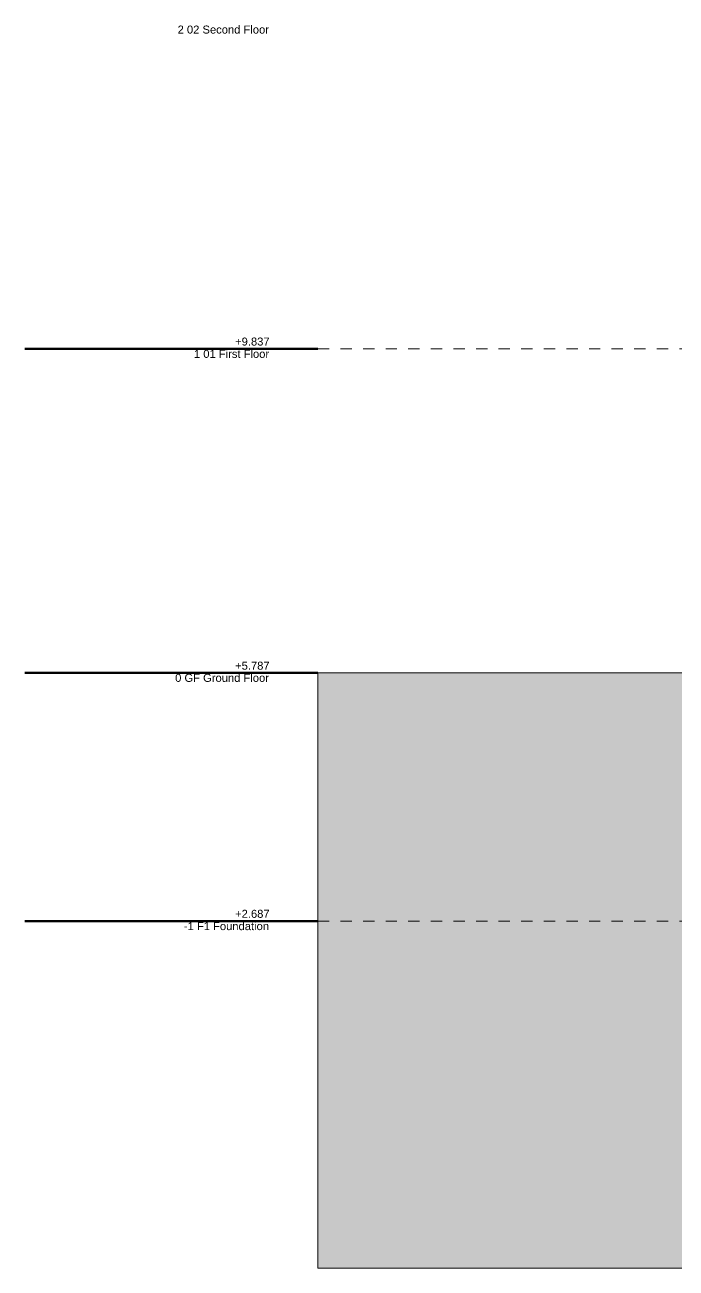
# Model space of a CAD drawing. Header units: millimetres. Extents: x -46169 to 174149, y -86316 to 18123.
# Drawn here: x 137117 to 145254, y -86316 to -70782 of the extents above; entities that cross this region are included whole.
import ezdxf

# ---------------------------------------------------------------- set-up
doc = ezdxf.new("R2010")
doc.units = ezdxf.units.MM
doc.header["$MEASUREMENT"] = 0
doc.linetypes.add('Dashed', pattern=[2822.222233, 1411.111116, -1411.111116])
doc.linetypes.add('Wipeout_Contour', pattern=[1000, 0, -1000])
for name, color, linetype, lineweight, true_color in [('0_Pen_No__105', 7, 'Continuous', 15, 0xa6a6a6), ('0_Pen_No__25', 7, 'Continuous', 50, 0x2a2a2a), ('A-35-M_FFE_Sanitary_Pen_No__103', 7, 'Continuous', 15, 0xa6a6a6)]:
    doc.layers.add(name, color=color, linetype=linetype, lineweight=lineweight, true_color=true_color)
doc.layers.add('0_Pen_No__6', color=7, linetype='Continuous', lineweight=35)
doc.layers.add('A-35-M_FFE_Sanitary_Pen_No__1', color=7, linetype='Continuous', lineweight=13)
doc.styles.add('GENERATED_STYLE_1', font='')
doc.styles.get('GENERATED_STYLE_1').set_extended_font_data('Swis721 BT')

# ---------------------------------------------------------------- blocks, each defined once
blk = doc.blocks.new('A04 Atrium Longitudinal Section_STORY_MARKER', base_point=(165992, -78879))
at = {"layer": '0_Pen_No__105', "linetype": 'Dashed', "ltscale": 0.1}
for p, q in [((140779, -74829), (170487, -74829)), ((140779, -78879), (170487, -78879)), ((140779, -81979), (170487, -81979))]:
    blk.add_line(p, q, dxfattribs=at)
at = {"layer": '0_Pen_No__25', "linetype": 'Continuous'}
for p, q in [((140779, -74829), (140679, -74829)), ((140779, -78879), (140679, -78879)), ((140779, -81979), (140679, -81979))]:
    blk.add_line(p, q, dxfattribs=at)
at = {"color": 254, "linetype": 'Wipeout_Contour', "lineweight": 0, "ltscale": 623399.276478}
blk.add_wipeout([(137117, -70631), (137117, -70927), (140579, -70927), (140579, -70631)], dxfattribs=at)
at = {"color": 254, "linetype": 'Wipeout_Contour', "lineweight": 0, "ltscale": 630922.285418}
blk.add_wipeout([(137117, -74681), (137117, -74977), (140579, -74977), (140579, -74681)], dxfattribs=at)
at = {"color": 254, "linetype": 'Wipeout_Contour', "lineweight": 0, "ltscale": 638767.631771}
blk.add_wipeout([(137117, -78731), (137117, -79027), (140579, -79027), (140579, -78731)], dxfattribs=at)
at = {"color": 254, "linetype": 'Wipeout_Contour', "lineweight": 0, "ltscale": 644983.191843}
blk.add_wipeout([(137117, -81831), (137117, -82127), (140579, -82127), (140579, -81831)], dxfattribs=at)
at = {"layer": '0_Pen_No__25', "linetype": 'Continuous'}
for p, q in [((137117, -74829), (140179, -74829)), ((140379, -74829), (140179, -74829)), ((140379, -74829), (140579, -74829)), ((140679, -74829), (140579, -74829)), ((137117, -78879), (140179, -78879)), ((140379, -78879), (140179, -78879)), ((140379, -78879), (140579, -78879)), ((140679, -78879), (140579, -78879)), ((137117, -81979), (140179, -81979)), ((140379, -81979), (140179, -81979)), ((140379, -81979), (140579, -81979)), ((140679, -81979), (140579, -81979))]:
    blk.add_line(p, q, dxfattribs=at)
at = {"layer": '0_Pen_No__6', "char_height": 100, "attachment_point": 1, "style": 'GENERATED_STYLE_1'}
for s, insert in [('\\A1;{\\fSwis721 BT|b0|i0|c0|p34;2 02 Second Floor}', (139026, -70791)), ('\\A1;{\\fSwis721 BT|b0|i0|c0|p34;+9.837}', (139744, -74689)), ('\\A1;{\\fSwis721 BT|b0|i0|c0|p34;1 01 First Floor}', (139230, -74843)), ('\\A1;{\\fSwis721 BT|b0|i0|c0|p34;+5.787}', (139744, -78739)), ('\\A1;{\\fSwis721 BT|b0|i0|c0|p34;0 GF Ground Floor}', (138995, -78891)), ('\\A1;{\\fSwis721 BT|b0|i0|c0|p34;+2.687}', (139744, -81839)), ('\\A1;{\\fSwis721 BT|b0|i0|c0|p34;-1 F1 Foundation}', (139104, -81993))]:
    blk.add_mtext(s, dxfattribs=dict(at, insert=insert))

msp = doc.modelspace()

# ---------------------------------------------------------------- hatches: boundary and pattern name
at = {"layer": 'A-35-M_FFE_Sanitary_Pen_No__103', "linetype": 'Continuous'}
msp.add_hatch(color=256, dxfattribs=at).paths.add_polyline_path([(140779, -78879), (172168, -78879), (172168, -86316), (140779, -86316)])

# ---------------------------------------------------------------- linework, layer by layer
at = {"layer": 'A-35-M_FFE_Sanitary_Pen_No__1', "linetype": 'Continuous', "flags": 128}
msp.add_lwpolyline([(140779, -78879), (172168, -78879), (172168, -86316), (140779, -86316)], close=True, dxfattribs=at)

# ---------------------------------------------------------------- next in the draw order: block references
at = {"linetype": 'Continuous', "lineweight": 0}
msp.add_blockref('A04 Atrium Longitudinal Section_STORY_MARKER', (165992, -78879), dxfattribs=at)

doc.saveas('drawing.dxf')
